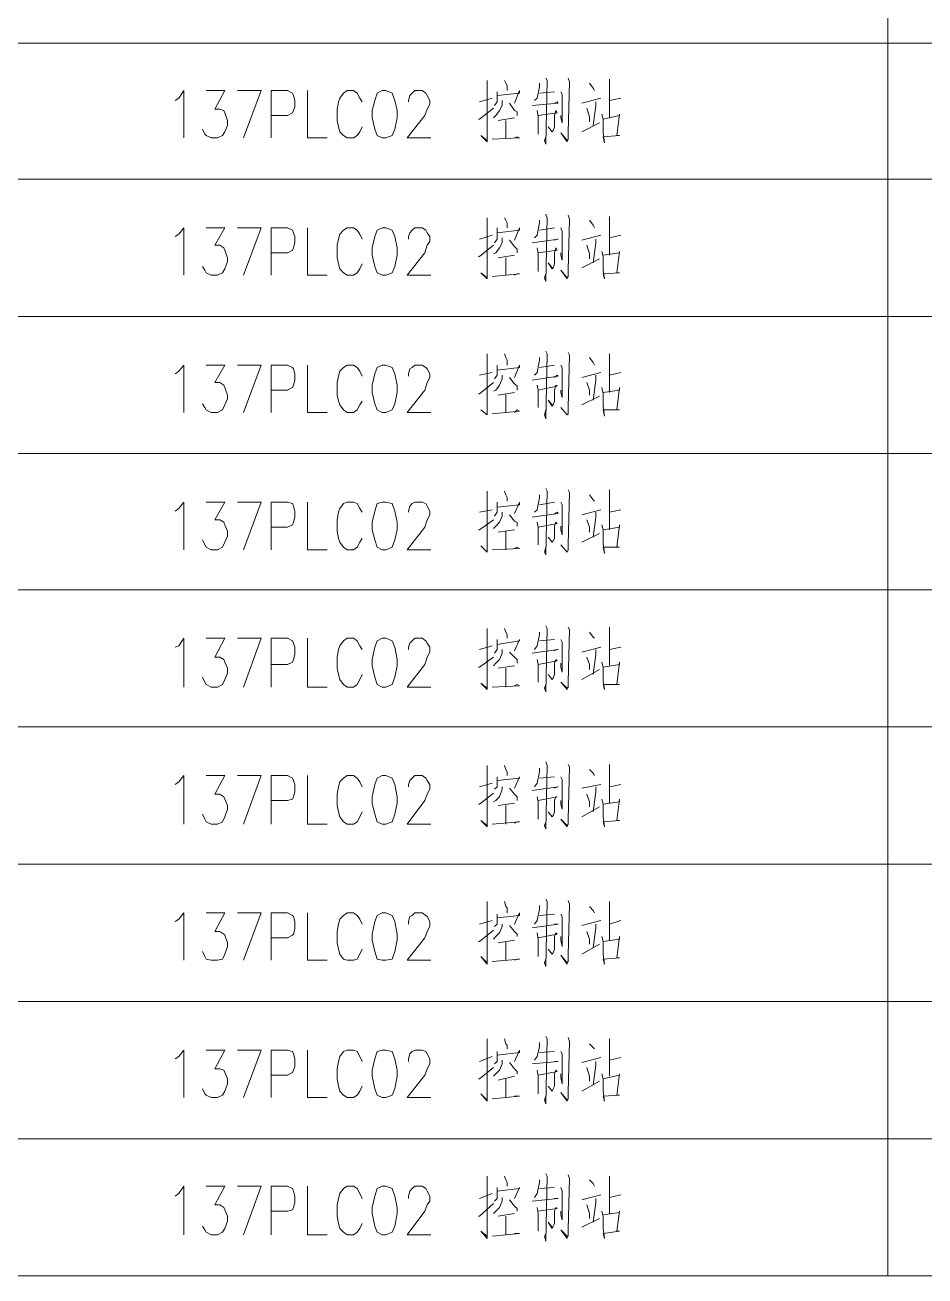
# Model space of a CAD drawing. Header units: millimetres. Extents: x 201 to 11482, y -7821 to 251.
# Drawn here: x 3279.4 to 3325.2, y -5564.6 to -5500.9 of the extents above; entities that cross this region are included whole.
import ezdxf

# ---------------------------------------------------------------- set-up
doc = ezdxf.new("R2010")
doc.units = ezdxf.units.MM

msp = doc.modelspace()

# ---------------------------------------------------------------- linework, layer by layer
at = {"color": 0, "lineweight": 18}
for points in [[(3323.277, -5494.868), (3323.277, -5501.853), (3383.031, -5501.853), (3383.031, -5494.868)], [(3273.43, -5501.853), (3323.277, -5501.853)], [(3273.43, -5501.853), (3273.43, -5508.774), (3323.277, -5508.774)], [(3323.277, -5501.853), (3323.277, -5508.774), (3383.031, -5508.774)], [(3302.894, -5503.758), (3302.894, -5503.885), (3302.894, -5506.679), (3302.894, -5506.806), (3302.894, -5506.869), (3302.576, -5506.552), (3302.894, -5506.806)], [(3303.783, -5503.758), (3303.846, -5503.885), (3303.91, -5504.012), (3303.91, -5504.139), (3303.91, -5504.266)], [(3305.561, -5503.885), (3305.561, -5504.075), (3305.434, -5504.647), (3305.307, -5504.774)], [(3305.878, -5503.631), (3305.942, -5503.758), (3305.878, -5506.996), (3305.815, -5506.806), (3305.878, -5506.615)], [(3307.021, -5503.631), (3307.085, -5503.821), (3307.021, -5506.425), (3307.021, -5506.615), (3307.021, -5506.742), (3306.958, -5506.806), (3306.958, -5506.869), (3306.64, -5506.425), (3306.958, -5506.806)], [(3308.101, -5503.885), (3308.291, -5504.139), (3308.355, -5504.266)], [(3309.117, -5503.694), (3309.117, -5503.885), (3309.117, -5505.663)], [(3287.019, -5504.774), (3287.209, -5504.647), (3287.463, -5504.266), (3287.463, -5506.679)], [(3288.606, -5504.266), (3289.559, -5504.266), (3289.051, -5505.218), (3289.305, -5505.218), (3289.495, -5505.282), (3289.559, -5505.409), (3289.686, -5505.79), (3289.686, -5506.044), (3289.559, -5506.361), (3289.432, -5506.552), (3289.178, -5506.679), (3288.86, -5506.679), (3288.606, -5506.552), (3288.543, -5506.488), (3288.416, -5506.234)], [(3290.194, -5504.266), (3291.4, -5504.266), (3290.511, -5506.679)], [(3291.908, -5506.679), (3291.908, -5504.266), (3292.734, -5504.266), (3292.988, -5504.393), (3293.051, -5504.52), (3293.115, -5504.774), (3293.115, -5505.091), (3293.051, -5505.282), (3292.988, -5505.409), (3292.734, -5505.536), (3291.908, -5505.536)], [(3293.75, -5504.266), (3293.75, -5506.679), (3294.766, -5506.679)], [(3296.544, -5504.837), (3296.417, -5504.647), (3296.29, -5504.393), (3296.099, -5504.266), (3295.782, -5504.266), (3295.591, -5504.393), (3295.401, -5504.647), (3295.337, -5504.837), (3295.274, -5505.218), (3295.274, -5505.79), (3295.337, -5506.107), (3295.401, -5506.361), (3295.591, -5506.552), (3295.782, -5506.679), (3296.099, -5506.679), (3296.29, -5506.552), (3296.417, -5506.361), (3296.544, -5506.107)], [(3297.56, -5504.266), (3297.306, -5504.393), (3297.179, -5504.774), (3297.052, -5505.282), (3297.052, -5505.663), (3297.179, -5506.234), (3297.306, -5506.552), (3297.56, -5506.679), (3297.75, -5506.679), (3298.068, -5506.552), (3298.195, -5506.234), (3298.322, -5505.663), (3298.322, -5505.282), (3298.195, -5504.774), (3298.068, -5504.393), (3297.75, -5504.266), (3297.56, -5504.266)], [(3298.893, -5504.837), (3298.893, -5504.774), (3298.957, -5504.52), (3299.084, -5504.393), (3299.211, -5504.266), (3299.592, -5504.266), (3299.782, -5504.393), (3299.846, -5504.52), (3299.973, -5504.774), (3299.973, -5504.964), (3299.846, -5505.218), (3299.719, -5505.536), (3298.83, -5506.679), (3300.036, -5506.679)], [(3303.402, -5504.329), (3303.402, -5504.52), (3303.402, -5504.647), (3303.402, -5504.837), (3303.275, -5505.028)], [(3303.402, -5504.52), (3304.545, -5504.393), (3304.545, -5504.266), (3304.291, -5504.901)], [(3305.561, -5504.393), (3306.323, -5504.329)], [(3306.64, -5504.329), (3306.704, -5504.456), (3306.704, -5505.917), (3306.64, -5505.663), (3306.64, -5505.536)], [(3302.449, -5505.726), (3302.513, -5505.726), (3303.211, -5505.155)], [(3302.513, -5504.837), (3303.148, -5504.647)], [(3303.656, -5504.774), (3303.656, -5505.028), (3303.529, -5505.282), (3303.338, -5505.536), (3303.211, -5505.663)], [(3304.037, -5504.901), (3304.037, -5504.901), (3304.291, -5505.282), (3304.418, -5505.345), (3304.418, -5505.536)], [(3305.18, -5505.028), (3306.513, -5504.901), (3306.45, -5504.837), (3306.323, -5504.901)], [(3307.72, -5504.901), (3308.672, -5504.647)], [(3307.974, -5505.155), (3308.101, -5505.599), (3308.101, -5505.853)], [(3308.418, -5504.837), (3308.418, -5505.028), (3308.291, -5506.044)], [(3309.117, -5504.774), (3309.688, -5504.647)], [(3303.465, -5505.79), (3304.291, -5505.663)], [(3303.846, -5505.79), (3303.846, -5506.679)], [(3305.434, -5505.282), (3305.497, -5505.599), (3305.497, -5505.663), (3305.497, -5506.488), (3305.497, -5506.298), (3305.497, -5506.171)], [(3305.497, -5505.536), (3306.45, -5505.409), (3306.386, -5505.282), (3306.323, -5505.536), (3306.323, -5505.917), (3306.323, -5506.107), (3306.259, -5506.298), (3306.196, -5506.361), (3306.005, -5506.107), (3306.196, -5506.361)], [(3308.736, -5505.472), (3308.799, -5505.726), (3308.799, -5506.425), (3308.863, -5506.933), (3308.799, -5506.615), (3309.625, -5506.552), (3309.498, -5506.552), (3309.625, -5505.472), (3309.625, -5505.536), (3308.799, -5505.726)], [(3307.72, -5506.361), (3308.609, -5505.917)], [(3303.148, -5506.742), (3304.545, -5506.679), (3304.418, -5506.615), (3304.291, -5506.679)], [(3273.43, -5508.774), (3273.43, -5515.759), (3323.277, -5515.759)], [(3323.277, -5508.774), (3323.277, -5515.759), (3383.031, -5515.759)], [(3302.894, -5510.743), (3302.894, -5510.87), (3302.894, -5513.664), (3302.894, -5513.791), (3302.894, -5513.854), (3302.576, -5513.537), (3302.894, -5513.791)], [(3303.783, -5510.743), (3303.846, -5510.87), (3303.91, -5510.997), (3303.91, -5511.124), (3303.91, -5511.251)], [(3305.561, -5510.87), (3305.561, -5510.997), (3305.434, -5511.632), (3305.307, -5511.759)], [(3305.878, -5510.552), (3305.942, -5510.743), (3305.878, -5513.981), (3305.815, -5513.791), (3305.878, -5513.6)], [(3307.021, -5510.616), (3307.085, -5510.806), (3307.021, -5513.41), (3307.021, -5513.6), (3307.021, -5513.727), (3306.958, -5513.791), (3306.958, -5513.854), (3306.64, -5513.41), (3306.958, -5513.791)], [(3308.101, -5510.87), (3308.291, -5511.124), (3308.355, -5511.251)], [(3309.117, -5510.679), (3309.117, -5510.806), (3309.117, -5512.648)], [(3287.019, -5511.695), (3287.209, -5511.568), (3287.463, -5511.251), (3287.463, -5513.664)], [(3288.606, -5511.251), (3289.559, -5511.251), (3289.051, -5512.14), (3289.305, -5512.14), (3289.495, -5512.267), (3289.559, -5512.394), (3289.686, -5512.775), (3289.686, -5512.965), (3289.559, -5513.346), (3289.432, -5513.537), (3289.178, -5513.664), (3288.86, -5513.664), (3288.606, -5513.537), (3288.543, -5513.41), (3288.416, -5513.219)], [(3290.194, -5511.251), (3291.4, -5511.251), (3290.511, -5513.664)], [(3291.908, -5513.664), (3291.908, -5511.251), (3292.734, -5511.251), (3292.988, -5511.378), (3293.051, -5511.505), (3293.115, -5511.695), (3293.115, -5512.013), (3293.051, -5512.267), (3292.988, -5512.394), (3292.734, -5512.521), (3291.908, -5512.521)], [(3293.75, -5511.251), (3293.75, -5513.664), (3294.766, -5513.664)], [(3296.544, -5511.822), (3296.417, -5511.568), (3296.29, -5511.378), (3296.099, -5511.251), (3295.782, -5511.251), (3295.591, -5511.378), (3295.401, -5511.568), (3295.337, -5511.822), (3295.274, -5512.14), (3295.274, -5512.775), (3295.337, -5513.092), (3295.401, -5513.346), (3295.591, -5513.537), (3295.782, -5513.664), (3296.099, -5513.664), (3296.29, -5513.537), (3296.417, -5513.346), (3296.544, -5513.092)], [(3297.56, -5511.251), (3297.306, -5511.378), (3297.179, -5511.695), (3297.052, -5512.267), (3297.052, -5512.648), (3297.179, -5513.219), (3297.306, -5513.537), (3297.56, -5513.664), (3297.75, -5513.664), (3298.068, -5513.537), (3298.195, -5513.219), (3298.322, -5512.648), (3298.322, -5512.267), (3298.195, -5511.695), (3298.068, -5511.378), (3297.75, -5511.251), (3297.56, -5511.251)], [(3298.893, -5511.822), (3298.893, -5511.695), (3298.957, -5511.505), (3299.084, -5511.378), (3299.211, -5511.251), (3299.592, -5511.251), (3299.782, -5511.378), (3299.846, -5511.505), (3299.973, -5511.695), (3299.973, -5511.949), (3299.846, -5512.14), (3299.719, -5512.521), (3298.83, -5513.664), (3300.036, -5513.664)], [(3303.402, -5511.251), (3303.402, -5511.505), (3303.402, -5511.632), (3303.402, -5511.822), (3303.275, -5512.013)], [(3303.402, -5511.505), (3304.545, -5511.378), (3304.545, -5511.251), (3304.291, -5511.886)], [(3305.561, -5511.378), (3306.323, -5511.251)], [(3306.64, -5511.251), (3306.704, -5511.441), (3306.704, -5512.902), (3306.64, -5512.648), (3306.64, -5512.521)], [(3302.449, -5512.711), (3302.513, -5512.711), (3303.211, -5512.14)], [(3302.513, -5511.822), (3303.148, -5511.632)], [(3303.656, -5511.759), (3303.656, -5512.013), (3303.529, -5512.267), (3303.338, -5512.521), (3303.211, -5512.584)], [(3304.037, -5511.886), (3304.037, -5511.886), (3304.291, -5512.203), (3304.418, -5512.33), (3304.418, -5512.521)], [(3305.18, -5512.013), (3306.513, -5511.822), (3306.45, -5511.822), (3306.323, -5511.886)], [(3307.72, -5511.886), (3308.672, -5511.632)], [(3307.974, -5512.14), (3308.101, -5512.584), (3308.101, -5512.838)], [(3308.418, -5511.822), (3308.418, -5512.013), (3308.291, -5513.029)], [(3309.117, -5511.759), (3309.688, -5511.632)], [(3303.465, -5512.775), (3304.291, -5512.648)], [(3303.846, -5512.775), (3303.846, -5513.664)], [(3305.434, -5512.267), (3305.497, -5512.584), (3305.497, -5512.648), (3305.497, -5513.473), (3305.497, -5513.283), (3305.497, -5513.156)], [(3305.497, -5512.521), (3306.45, -5512.394), (3306.386, -5512.267), (3306.323, -5512.521), (3306.323, -5512.838), (3306.323, -5513.092), (3306.259, -5513.283), (3306.196, -5513.346), (3306.005, -5513.029), (3306.196, -5513.283)], [(3307.72, -5513.283), (3308.609, -5512.838)], [(3308.736, -5512.457), (3308.799, -5512.711), (3308.799, -5513.41), (3308.863, -5513.854), (3308.799, -5513.6), (3309.625, -5513.537), (3309.498, -5513.537), (3309.625, -5512.457), (3309.625, -5512.521), (3308.799, -5512.648)], [(3303.148, -5513.727), (3304.545, -5513.6), (3304.418, -5513.6), (3304.291, -5513.664)], [(3273.43, -5515.759), (3273.43, -5522.744), (3323.277, -5522.744)], [(3323.277, -5515.759), (3323.277, -5522.744), (3383.031, -5522.744)], [(3302.894, -5517.664), (3302.894, -5517.855), (3302.894, -5520.649), (3302.894, -5520.776), (3302.576, -5520.522), (3302.894, -5520.776)], [(3303.783, -5517.664), (3303.846, -5517.855), (3303.91, -5517.982), (3303.91, -5518.045), (3303.91, -5518.236)], [(3305.561, -5517.855), (3305.561, -5517.982), (3305.434, -5518.617), (3305.307, -5518.744)], [(3305.878, -5517.537), (3305.942, -5517.664), (3305.878, -5520.966), (3305.815, -5520.776), (3305.878, -5520.522)], [(3307.021, -5517.601), (3307.085, -5517.728), (3307.021, -5520.395), (3307.021, -5520.522), (3307.021, -5520.712), (3306.958, -5520.776), (3306.958, -5520.776), (3306.64, -5520.395), (3306.958, -5520.776)], [(3308.101, -5517.855), (3308.291, -5518.109), (3308.355, -5518.236)], [(3309.117, -5517.664), (3309.117, -5517.791), (3309.117, -5519.633)], [(3287.019, -5518.68), (3287.209, -5518.553), (3287.463, -5518.236), (3287.463, -5520.649)], [(3288.606, -5518.236), (3289.559, -5518.236), (3289.051, -5519.125), (3289.305, -5519.125), (3289.495, -5519.252), (3289.559, -5519.379), (3289.686, -5519.76), (3289.686, -5519.95), (3289.559, -5520.268), (3289.432, -5520.522), (3289.178, -5520.649), (3288.86, -5520.649), (3288.606, -5520.522), (3288.543, -5520.395), (3288.416, -5520.204)], [(3290.194, -5518.236), (3291.4, -5518.236), (3290.511, -5520.649)], [(3291.908, -5520.649), (3291.908, -5518.236), (3292.734, -5518.236), (3292.988, -5518.363), (3293.051, -5518.426), (3293.115, -5518.68), (3293.115, -5518.998), (3293.051, -5519.252), (3292.988, -5519.379), (3292.734, -5519.506), (3291.908, -5519.506)], [(3293.75, -5518.236), (3293.75, -5520.649), (3294.766, -5520.649)], [(3296.544, -5518.807), (3296.417, -5518.553), (3296.29, -5518.363), (3296.099, -5518.236), (3295.782, -5518.236), (3295.591, -5518.363), (3295.401, -5518.553), (3295.337, -5518.807), (3295.274, -5519.125), (3295.274, -5519.76), (3295.337, -5520.077), (3295.401, -5520.268), (3295.591, -5520.522), (3295.782, -5520.649), (3296.099, -5520.649), (3296.29, -5520.522), (3296.417, -5520.268), (3296.544, -5520.077)], [(3297.56, -5518.236), (3297.306, -5518.363), (3297.179, -5518.68), (3297.052, -5519.252), (3297.052, -5519.633), (3297.179, -5520.204), (3297.306, -5520.522), (3297.56, -5520.649), (3297.75, -5520.649), (3298.068, -5520.522), (3298.195, -5520.204), (3298.322, -5519.633), (3298.322, -5519.252), (3298.195, -5518.68), (3298.068, -5518.363), (3297.75, -5518.236), (3297.56, -5518.236)], [(3298.893, -5518.807), (3298.893, -5518.68), (3298.957, -5518.426), (3299.084, -5518.363), (3299.211, -5518.236), (3299.592, -5518.236), (3299.782, -5518.363), (3299.846, -5518.426), (3299.973, -5518.68), (3299.973, -5518.871), (3299.846, -5519.125), (3299.719, -5519.506), (3298.83, -5520.649), (3300.036, -5520.649)], [(3303.402, -5518.236), (3303.402, -5518.49), (3303.402, -5518.617), (3303.402, -5518.744), (3303.275, -5518.934)], [(3303.402, -5518.49), (3304.545, -5518.363), (3304.545, -5518.236), (3304.291, -5518.871)], [(3305.561, -5518.363), (3306.323, -5518.236)], [(3306.64, -5518.236), (3306.704, -5518.363), (3306.704, -5519.887), (3306.64, -5519.633), (3306.64, -5519.506)], [(3302.449, -5519.696), (3302.513, -5519.696), (3303.211, -5519.125)], [(3302.513, -5518.744), (3303.148, -5518.617)], [(3303.656, -5518.744), (3303.656, -5518.934), (3303.529, -5519.252), (3303.338, -5519.506), (3303.211, -5519.569)], [(3304.037, -5518.871), (3304.037, -5518.871), (3304.291, -5519.188), (3304.418, -5519.315), (3304.418, -5519.506)], [(3305.18, -5518.998), (3306.513, -5518.807), (3306.45, -5518.744), (3306.323, -5518.871)], [(3307.72, -5518.871), (3308.672, -5518.617)], [(3307.974, -5519.125), (3308.101, -5519.506), (3308.101, -5519.76)], [(3308.418, -5518.744), (3308.418, -5518.998), (3308.291, -5520.014)], [(3309.117, -5518.744), (3309.688, -5518.617)], [(3303.465, -5519.76), (3304.291, -5519.633)], [(3303.846, -5519.696), (3303.846, -5520.649)], [(3305.434, -5519.252), (3305.497, -5519.506), (3305.497, -5519.633), (3305.497, -5520.395), (3305.497, -5520.268), (3305.497, -5520.141)], [(3305.497, -5519.506), (3306.45, -5519.315), (3306.386, -5519.252), (3306.323, -5519.506), (3306.323, -5519.823), (3306.323, -5520.077), (3306.259, -5520.268), (3306.196, -5520.331), (3306.005, -5520.014), (3306.196, -5520.268)], [(3307.72, -5520.268), (3308.609, -5519.823)], [(3308.736, -5519.379), (3308.799, -5519.696), (3308.799, -5520.331), (3308.863, -5520.839), (3308.799, -5520.522), (3309.625, -5520.522), (3309.498, -5520.522), (3309.625, -5519.379), (3309.625, -5519.506), (3308.799, -5519.633)], [(3303.148, -5520.712), (3304.545, -5520.585), (3304.418, -5520.522), (3304.291, -5520.649)], [(3273.43, -5522.744), (3273.43, -5529.666), (3323.277, -5529.666)], [(3323.277, -5522.744), (3323.277, -5529.666), (3383.031, -5529.666)], [(3302.894, -5524.649), (3302.894, -5524.776), (3302.894, -5527.634), (3302.894, -5527.761), (3302.894, -5527.761), (3302.576, -5527.443), (3302.894, -5527.761)], [(3303.783, -5524.649), (3303.846, -5524.84), (3303.91, -5524.967), (3303.91, -5525.03), (3303.91, -5525.157)], [(3305.561, -5524.84), (3305.561, -5524.967), (3305.434, -5525.602), (3305.307, -5525.729)], [(3305.878, -5524.522), (3305.942, -5524.649), (3305.878, -5527.888), (3305.815, -5527.761), (3305.878, -5527.507)], [(3307.021, -5524.586), (3307.085, -5524.713), (3307.021, -5527.38), (3307.021, -5527.507), (3307.021, -5527.634), (3306.958, -5527.761), (3306.958, -5527.761), (3306.64, -5527.38), (3306.958, -5527.761)], [(3308.101, -5524.84), (3308.291, -5525.094), (3308.355, -5525.157)], [(3309.117, -5524.586), (3309.117, -5524.776), (3309.117, -5526.618)], [(3287.019, -5525.665), (3287.209, -5525.538), (3287.463, -5525.221), (3287.463, -5527.634)], [(3288.606, -5525.221), (3289.559, -5525.221), (3289.051, -5526.11), (3289.305, -5526.11), (3289.495, -5526.237), (3289.559, -5526.364), (3289.686, -5526.681), (3289.686, -5526.935), (3289.559, -5527.253), (3289.432, -5527.507), (3289.178, -5527.634), (3288.86, -5527.634), (3288.606, -5527.507), (3288.543, -5527.38), (3288.416, -5527.126)], [(3290.194, -5525.221), (3291.4, -5525.221), (3290.511, -5527.634)], [(3291.908, -5527.634), (3291.908, -5525.221), (3292.734, -5525.221), (3292.988, -5525.284), (3293.051, -5525.411), (3293.115, -5525.665), (3293.115, -5525.983), (3293.051, -5526.237), (3292.988, -5526.364), (3292.734, -5526.491), (3291.908, -5526.491)], [(3293.75, -5525.221), (3293.75, -5527.634), (3294.766, -5527.634)], [(3296.544, -5525.729), (3296.417, -5525.538), (3296.29, -5525.284), (3296.099, -5525.221), (3295.782, -5525.221), (3295.591, -5525.284), (3295.401, -5525.538), (3295.337, -5525.729), (3295.274, -5526.11), (3295.274, -5526.681), (3295.337, -5527.062), (3295.401, -5527.253), (3295.591, -5527.507), (3295.782, -5527.634), (3296.099, -5527.634), (3296.29, -5527.507), (3296.417, -5527.253), (3296.544, -5527.062)], [(3297.56, -5525.221), (3297.306, -5525.284), (3297.179, -5525.665), (3297.052, -5526.237), (3297.052, -5526.618), (3297.179, -5527.126), (3297.306, -5527.507), (3297.56, -5527.634), (3297.75, -5527.634), (3298.068, -5527.507), (3298.195, -5527.126), (3298.322, -5526.618), (3298.322, -5526.237), (3298.195, -5525.665), (3298.068, -5525.284), (3297.75, -5525.221), (3297.56, -5525.221)], [(3298.893, -5525.729), (3298.893, -5525.665), (3298.957, -5525.411), (3299.084, -5525.284), (3299.211, -5525.221), (3299.592, -5525.221), (3299.782, -5525.284), (3299.846, -5525.411), (3299.973, -5525.665), (3299.973, -5525.856), (3299.846, -5526.11), (3299.719, -5526.491), (3298.83, -5527.634), (3300.036, -5527.634)], [(3303.402, -5525.221), (3303.402, -5525.475), (3303.402, -5525.602), (3303.402, -5525.729), (3303.275, -5525.919)], [(3303.402, -5525.475), (3304.545, -5525.348), (3304.545, -5525.221), (3304.291, -5525.792)], [(3305.561, -5525.348), (3306.323, -5525.221)], [(3306.64, -5525.221), (3306.704, -5525.348), (3306.704, -5526.872), (3306.64, -5526.618), (3306.64, -5526.427)], [(3302.449, -5526.618), (3302.513, -5526.618), (3303.211, -5526.11)], [(3302.513, -5525.729), (3303.148, -5525.602)], [(3303.656, -5525.729), (3303.656, -5525.919), (3303.529, -5526.237), (3303.338, -5526.427), (3303.211, -5526.554)], [(3304.037, -5525.856), (3304.037, -5525.856), (3304.291, -5526.173), (3304.418, -5526.237), (3304.418, -5526.427)], [(3305.18, -5525.983), (3306.513, -5525.792), (3306.45, -5525.729), (3306.323, -5525.792)], [(3307.72, -5525.856), (3308.672, -5525.602)], [(3307.974, -5526.11), (3308.101, -5526.491), (3308.101, -5526.745)], [(3308.418, -5525.729), (3308.418, -5525.983), (3308.291, -5526.999)], [(3309.117, -5525.729), (3309.688, -5525.602)], [(3303.465, -5526.745), (3304.291, -5526.618)], [(3303.846, -5526.681), (3303.846, -5527.634)], [(3305.434, -5526.237), (3305.497, -5526.491), (3305.497, -5526.618), (3305.497, -5527.38), (3305.497, -5527.253), (3305.497, -5527.126)], [(3305.497, -5526.491), (3306.45, -5526.3), (3306.386, -5526.237), (3306.323, -5526.427), (3306.323, -5526.808), (3306.323, -5527.062), (3306.259, -5527.189), (3306.196, -5527.253), (3306.005, -5526.999), (3306.196, -5527.253)], [(3307.72, -5527.253), (3308.609, -5526.808)], [(3308.736, -5526.364), (3308.799, -5526.618), (3308.799, -5527.316), (3308.863, -5527.824), (3308.799, -5527.507), (3309.625, -5527.507), (3309.498, -5527.507), (3309.625, -5526.364), (3309.625, -5526.491), (3308.799, -5526.618)], [(3303.148, -5527.634), (3304.545, -5527.57), (3304.418, -5527.507), (3304.291, -5527.57)], [(3273.43, -5529.666), (3273.43, -5536.651), (3323.277, -5536.651)], [(3323.277, -5529.666), (3323.277, -5536.651), (3383.031, -5536.651)], [(3302.894, -5531.634), (3302.894, -5531.761), (3302.894, -5534.619), (3302.894, -5534.746), (3302.894, -5534.746), (3302.576, -5534.428), (3302.894, -5534.682)], [(3303.783, -5531.634), (3303.846, -5531.825), (3303.91, -5531.952), (3303.91, -5532.015), (3303.91, -5532.142)], [(3305.561, -5531.825), (3305.561, -5531.952), (3305.434, -5532.523), (3305.307, -5532.714)], [(3305.878, -5531.507), (3305.942, -5531.634), (3305.878, -5534.873), (3305.815, -5534.682), (3305.878, -5534.492)], [(3307.021, -5531.571), (3307.085, -5531.698), (3307.021, -5534.365), (3307.021, -5534.492), (3307.021, -5534.619), (3306.958, -5534.682), (3306.958, -5534.746), (3306.64, -5534.365), (3306.958, -5534.682)], [(3308.101, -5531.825), (3308.291, -5532.079), (3308.355, -5532.142)], [(3309.117, -5531.571), (3309.117, -5531.698), (3309.117, -5533.539)], [(3287.019, -5532.587), (3287.209, -5532.523), (3287.463, -5532.142), (3287.463, -5534.619)], [(3288.606, -5532.142), (3289.559, -5532.142), (3289.051, -5533.095), (3289.305, -5533.095), (3289.495, -5533.222), (3289.559, -5533.349), (3289.686, -5533.666), (3289.686, -5533.92), (3289.559, -5534.238), (3289.432, -5534.492), (3289.178, -5534.619), (3288.86, -5534.619), (3288.606, -5534.492), (3288.543, -5534.365), (3288.416, -5534.111)], [(3290.194, -5532.142), (3291.4, -5532.142), (3290.511, -5534.619)], [(3291.908, -5534.619), (3291.908, -5532.142), (3292.734, -5532.142), (3292.988, -5532.269), (3293.051, -5532.396), (3293.115, -5532.587), (3293.115, -5532.968), (3293.051, -5533.222), (3292.988, -5533.349), (3292.734, -5533.476), (3291.908, -5533.476)], [(3293.75, -5532.142), (3293.75, -5534.619), (3294.766, -5534.619)], [(3296.544, -5532.714), (3296.417, -5532.523), (3296.29, -5532.269), (3296.099, -5532.142), (3295.782, -5532.142), (3295.591, -5532.269), (3295.401, -5532.523), (3295.337, -5532.714), (3295.274, -5533.095), (3295.274, -5533.666), (3295.337, -5533.984), (3295.401, -5534.238), (3295.591, -5534.492), (3295.782, -5534.619), (3296.099, -5534.619), (3296.29, -5534.492), (3296.417, -5534.238), (3296.544, -5533.984)], [(3297.56, -5532.142), (3297.306, -5532.269), (3297.179, -5532.587), (3297.052, -5533.222), (3297.052, -5533.539), (3297.179, -5534.111), (3297.306, -5534.492), (3297.56, -5534.619), (3297.75, -5534.619), (3298.068, -5534.492), (3298.195, -5534.111), (3298.322, -5533.539), (3298.322, -5533.222), (3298.195, -5532.587), (3298.068, -5532.269), (3297.75, -5532.142), (3297.56, -5532.142)], [(3298.893, -5532.714), (3298.893, -5532.587), (3298.957, -5532.396), (3299.084, -5532.269), (3299.211, -5532.142), (3299.592, -5532.142), (3299.782, -5532.269), (3299.846, -5532.396), (3299.973, -5532.587), (3299.973, -5532.841), (3299.846, -5533.095), (3299.719, -5533.476), (3298.83, -5534.619), (3300.036, -5534.619)], [(3302.513, -5532.714), (3303.148, -5532.523)], [(3303.402, -5532.206), (3303.402, -5532.46), (3303.402, -5532.587), (3303.402, -5532.714), (3303.275, -5532.904)], [(3303.402, -5532.46), (3304.545, -5532.269), (3304.545, -5532.206), (3304.291, -5532.777)], [(3305.561, -5532.269), (3306.323, -5532.206)], [(3306.64, -5532.206), (3306.704, -5532.333), (3306.704, -5533.857), (3306.64, -5533.603), (3306.64, -5533.412)], [(3302.449, -5533.603), (3302.513, -5533.603), (3303.211, -5533.095)], [(3303.656, -5532.714), (3303.656, -5532.904), (3303.529, -5533.222), (3303.338, -5533.412), (3303.211, -5533.539)], [(3304.037, -5532.841), (3304.037, -5532.841), (3304.291, -5533.095), (3304.418, -5533.222), (3304.418, -5533.412)], [(3305.18, -5532.904), (3306.513, -5532.714), (3306.45, -5532.714), (3306.323, -5532.777)], [(3307.72, -5532.841), (3308.672, -5532.587)], [(3307.974, -5533.095), (3308.101, -5533.476), (3308.101, -5533.73)], [(3308.418, -5532.714), (3308.418, -5532.968), (3308.291, -5533.984)], [(3309.117, -5532.714), (3309.688, -5532.587)], [(3303.465, -5533.666), (3304.291, -5533.539)], [(3303.846, -5533.666), (3303.846, -5534.619)], [(3305.434, -5533.222), (3305.497, -5533.476), (3305.497, -5533.539), (3305.497, -5534.365), (3305.497, -5534.238), (3305.497, -5534.111)], [(3305.497, -5533.476), (3306.45, -5533.285), (3306.386, -5533.222), (3306.323, -5533.412), (3306.323, -5533.73), (3306.323, -5533.984), (3306.259, -5534.174), (3306.196, -5534.238), (3306.005, -5533.984), (3306.196, -5534.238)], [(3307.72, -5534.238), (3308.609, -5533.73)], [(3308.736, -5533.349), (3308.799, -5533.603), (3308.799, -5534.301), (3308.863, -5534.746), (3308.799, -5534.492), (3309.625, -5534.492), (3309.498, -5534.492), (3309.625, -5533.349), (3309.625, -5533.476), (3308.799, -5533.603)], [(3303.148, -5534.619), (3304.545, -5534.555), (3304.418, -5534.492), (3304.291, -5534.555)], [(3273.43, -5536.651), (3273.43, -5543.636), (3323.277, -5543.636)], [(3323.277, -5536.651), (3323.277, -5543.636), (3383.031, -5543.636)], [(3302.894, -5538.619), (3302.894, -5538.746), (3302.894, -5541.604), (3302.894, -5541.731), (3302.576, -5541.413), (3302.894, -5541.667)], [(3303.783, -5538.619), (3303.846, -5538.81), (3303.91, -5538.937), (3303.91, -5539), (3303.91, -5539.127)], [(3305.561, -5538.746), (3305.561, -5538.937), (3305.434, -5539.508), (3305.307, -5539.699)], [(3305.878, -5538.429), (3305.942, -5538.619), (3305.878, -5541.858), (3305.815, -5541.667), (3305.878, -5541.477)], [(3307.021, -5538.556), (3307.085, -5538.683), (3307.021, -5541.35), (3307.021, -5541.477), (3307.021, -5541.604), (3306.958, -5541.667), (3306.958, -5541.731), (3306.64, -5541.35), (3306.958, -5541.667)], [(3308.101, -5538.81), (3308.291, -5539), (3308.355, -5539.127)], [(3309.117, -5538.556), (3309.117, -5538.683), (3309.117, -5540.524)], [(3287.019, -5539.572), (3287.209, -5539.445), (3287.463, -5539.127), (3287.463, -5541.604)], [(3288.606, -5539.127), (3289.559, -5539.127), (3289.051, -5540.08), (3289.305, -5540.08), (3289.495, -5540.207), (3289.559, -5540.334), (3289.686, -5540.651), (3289.686, -5540.842), (3289.559, -5541.223), (3289.432, -5541.477), (3289.178, -5541.604), (3288.86, -5541.604), (3288.606, -5541.477), (3288.543, -5541.35), (3288.416, -5541.096)], [(3290.194, -5539.127), (3291.4, -5539.127), (3290.511, -5541.604)], [(3291.908, -5541.604), (3291.908, -5539.127), (3292.734, -5539.127), (3292.988, -5539.254), (3293.051, -5539.381), (3293.115, -5539.572), (3293.115, -5539.953), (3293.051, -5540.207), (3292.988, -5540.334), (3292.734, -5540.397), (3291.908, -5540.397)], [(3293.75, -5539.127), (3293.75, -5541.604), (3294.766, -5541.604)], [(3296.544, -5539.699), (3296.417, -5539.445), (3296.29, -5539.254), (3296.099, -5539.127), (3295.782, -5539.127), (3295.591, -5539.254), (3295.401, -5539.445), (3295.337, -5539.699), (3295.274, -5540.08), (3295.274, -5540.651), (3295.337, -5540.969), (3295.401, -5541.223), (3295.591, -5541.477), (3295.782, -5541.604), (3296.099, -5541.604), (3296.29, -5541.477), (3296.417, -5541.223), (3296.544, -5540.969)], [(3297.56, -5539.127), (3297.306, -5539.254), (3297.179, -5539.572), (3297.052, -5540.207), (3297.052, -5540.524), (3297.179, -5541.096), (3297.306, -5541.477), (3297.56, -5541.604), (3297.75, -5541.604), (3298.068, -5541.477), (3298.195, -5541.096), (3298.322, -5540.524), (3298.322, -5540.207), (3298.195, -5539.572), (3298.068, -5539.254), (3297.75, -5539.127), (3297.56, -5539.127)], [(3298.893, -5539.699), (3298.893, -5539.572), (3298.957, -5539.381), (3299.084, -5539.254), (3299.211, -5539.127), (3299.592, -5539.127), (3299.782, -5539.254), (3299.846, -5539.381), (3299.973, -5539.572), (3299.973, -5539.826), (3299.846, -5540.08), (3299.719, -5540.397), (3298.83, -5541.604), (3300.036, -5541.604)], [(3302.513, -5539.699), (3303.148, -5539.508)], [(3303.402, -5539.191), (3303.402, -5539.381), (3303.402, -5539.572), (3303.402, -5539.699), (3303.275, -5539.826)], [(3303.402, -5539.381), (3304.545, -5539.254), (3304.545, -5539.191), (3304.291, -5539.762)], [(3305.561, -5539.254), (3306.323, -5539.191)], [(3306.64, -5539.191), (3306.704, -5539.318), (3306.704, -5540.842), (3306.64, -5540.588), (3306.64, -5540.397)], [(3307.72, -5539.762), (3308.672, -5539.572)], [(3309.117, -5539.699), (3309.688, -5539.572)], [(3302.449, -5540.588), (3302.513, -5540.588), (3303.211, -5540.016)], [(3303.656, -5539.699), (3303.656, -5539.826), (3303.529, -5540.207), (3303.338, -5540.397), (3303.211, -5540.461)], [(3304.037, -5539.762), (3304.037, -5539.762), (3304.291, -5540.08), (3304.418, -5540.207), (3304.418, -5540.397)], [(3305.18, -5539.889), (3306.513, -5539.699), (3306.45, -5539.699), (3306.323, -5539.762)], [(3305.434, -5540.207), (3305.497, -5540.461), (3305.497, -5540.524), (3305.497, -5541.35), (3305.497, -5541.159), (3305.497, -5541.032)], [(3305.497, -5540.397), (3306.45, -5540.207), (3306.386, -5540.207), (3306.323, -5540.397), (3306.323, -5540.715), (3306.323, -5540.969), (3306.259, -5541.159), (3306.196, -5541.223), (3306.005, -5540.969), (3306.196, -5541.223)], [(3307.974, -5540.08), (3308.101, -5540.461), (3308.101, -5540.715)], [(3308.418, -5539.699), (3308.418, -5539.953), (3308.291, -5540.969)], [(3303.465, -5540.651), (3304.291, -5540.524)], [(3303.846, -5540.651), (3303.846, -5541.604)], [(3307.72, -5541.223), (3308.609, -5540.715)], [(3308.736, -5540.334), (3308.799, -5540.588), (3308.799, -5541.223), (3308.863, -5541.731), (3308.799, -5541.477), (3309.625, -5541.413), (3309.498, -5541.413), (3309.625, -5540.334), (3309.625, -5540.461), (3308.799, -5540.588)], [(3303.148, -5541.604), (3304.545, -5541.477), (3304.418, -5541.477), (3304.291, -5541.54)], [(3273.43, -5550.621), (3323.277, -5550.621), (3323.277, -5543.636)], [(3323.277, -5550.621), (3383.031, -5550.621), (3383.031, -5543.636)], [(3302.894, -5545.541), (3302.894, -5545.668), (3302.894, -5548.525), (3302.894, -5548.716), (3302.576, -5548.335), (3302.894, -5548.652)], [(3303.783, -5545.541), (3303.846, -5545.795), (3303.91, -5545.858), (3303.91, -5545.922), (3303.91, -5546.112)], [(3305.561, -5545.731), (3305.561, -5545.922), (3305.434, -5546.493), (3305.307, -5546.684)], [(3305.878, -5545.414), (3305.942, -5545.541), (3305.878, -5548.843), (3305.815, -5548.652), (3305.878, -5548.462)], [(3307.021, -5545.477), (3307.085, -5545.668), (3307.021, -5548.271), (3307.021, -5548.462), (3307.021, -5548.589), (3306.958, -5548.652), (3306.958, -5548.716), (3306.64, -5548.271), (3306.958, -5548.652)], [(3308.101, -5545.795), (3308.291, -5545.985), (3308.355, -5546.112)], [(3309.117, -5545.541), (3309.117, -5545.668), (3309.117, -5547.509)], [(3287.019, -5546.557), (3287.209, -5546.43), (3287.463, -5546.112), (3287.463, -5548.525)], [(3288.606, -5546.112), (3289.559, -5546.112), (3289.051, -5547.065), (3289.305, -5547.065), (3289.495, -5547.192), (3289.559, -5547.255), (3289.686, -5547.636), (3289.686, -5547.827), (3289.559, -5548.208), (3289.432, -5548.462), (3289.178, -5548.525), (3288.86, -5548.525), (3288.606, -5548.462), (3288.543, -5548.335), (3288.416, -5548.081)], [(3290.194, -5546.112), (3291.4, -5546.112), (3290.511, -5548.525)], [(3291.908, -5548.525), (3291.908, -5546.112), (3292.734, -5546.112), (3292.988, -5546.239), (3293.051, -5546.303), (3293.115, -5546.557), (3293.115, -5546.938), (3293.051, -5547.192), (3292.988, -5547.255), (3292.734, -5547.382), (3291.908, -5547.382)], [(3293.75, -5546.112), (3293.75, -5548.525), (3294.766, -5548.525)], [(3296.544, -5546.684), (3296.417, -5546.43), (3296.29, -5546.239), (3296.099, -5546.112), (3295.782, -5546.112), (3295.591, -5546.239), (3295.401, -5546.43), (3295.337, -5546.684), (3295.274, -5547.065), (3295.274, -5547.636), (3295.337, -5547.954), (3295.401, -5548.208), (3295.591, -5548.462), (3295.782, -5548.525), (3296.099, -5548.525), (3296.29, -5548.462), (3296.417, -5548.208), (3296.544, -5547.954)], [(3297.56, -5546.112), (3297.306, -5546.239), (3297.179, -5546.557), (3297.052, -5547.192), (3297.052, -5547.509), (3297.179, -5548.081), (3297.306, -5548.462), (3297.56, -5548.525), (3297.75, -5548.525), (3298.068, -5548.462), (3298.195, -5548.081), (3298.322, -5547.509), (3298.322, -5547.192), (3298.195, -5546.557), (3298.068, -5546.239), (3297.75, -5546.112), (3297.56, -5546.112)], [(3298.893, -5546.684), (3298.893, -5546.557), (3298.957, -5546.303), (3299.084, -5546.239), (3299.211, -5546.112), (3299.592, -5546.112), (3299.782, -5546.239), (3299.846, -5546.303), (3299.973, -5546.557), (3299.973, -5546.811), (3299.846, -5547.065), (3299.719, -5547.382), (3298.83, -5548.525), (3300.036, -5548.525)], [(3302.513, -5546.684), (3303.148, -5546.493)], [(3303.402, -5546.176), (3303.402, -5546.366), (3303.402, -5546.493), (3303.402, -5546.684), (3303.275, -5546.811)], [(3303.402, -5546.366), (3304.545, -5546.239), (3304.545, -5546.112), (3304.291, -5546.684)], [(3305.561, -5546.239), (3306.323, -5546.176)], [(3306.64, -5546.176), (3306.704, -5546.303), (3306.704, -5547.827), (3306.64, -5547.509), (3306.64, -5547.319)], [(3307.72, -5546.747), (3308.672, -5546.493)], [(3309.117, -5546.684), (3309.688, -5546.493)], [(3302.449, -5547.573), (3302.513, -5547.573), (3303.211, -5547.001)], [(3303.656, -5546.684), (3303.656, -5546.811), (3303.529, -5547.128), (3303.338, -5547.319), (3303.211, -5547.446)], [(3304.037, -5546.747), (3304.037, -5546.747), (3304.291, -5547.065), (3304.418, -5547.192), (3304.418, -5547.319)], [(3305.18, -5546.874), (3306.513, -5546.684), (3306.45, -5546.684), (3306.323, -5546.684)], [(3305.434, -5547.128), (3305.497, -5547.446), (3305.497, -5547.509), (3305.497, -5548.335), (3305.497, -5548.144), (3305.497, -5548.017)], [(3305.497, -5547.382), (3306.45, -5547.192), (3306.386, -5547.128), (3306.323, -5547.319), (3306.323, -5547.7), (3306.323, -5547.954), (3306.259, -5548.144), (3306.196, -5548.208), (3306.005, -5547.954), (3306.196, -5548.208)], [(3307.974, -5547.065), (3308.101, -5547.446), (3308.101, -5547.7)], [(3308.418, -5546.684), (3308.418, -5546.874), (3308.291, -5547.89)], [(3303.465, -5547.636), (3304.291, -5547.509)], [(3303.846, -5547.573), (3303.846, -5548.525)], [(3307.72, -5548.208), (3308.609, -5547.7)], [(3308.736, -5547.319), (3308.799, -5547.573), (3308.799, -5548.208), (3308.863, -5548.716), (3308.799, -5548.462), (3309.625, -5548.398), (3309.498, -5548.398), (3309.625, -5547.319), (3309.625, -5547.446), (3308.799, -5547.573)], [(3303.148, -5548.589), (3304.545, -5548.462), (3304.418, -5548.462), (3304.291, -5548.525)], [(3273.43, -5557.606), (3323.277, -5557.606), (3323.277, -5550.621)], [(3323.277, -5557.606), (3383.031, -5557.606), (3383.031, -5550.621)], [(3302.894, -5552.526), (3302.894, -5552.653), (3302.894, -5555.51), (3302.894, -5555.637), (3302.894, -5555.701), (3302.576, -5555.32), (3302.894, -5555.637)], [(3303.783, -5552.526), (3303.846, -5552.78), (3303.91, -5552.843), (3303.91, -5552.907), (3303.91, -5553.034)], [(3305.561, -5552.716), (3305.561, -5552.907), (3305.434, -5553.415), (3305.307, -5553.605)], [(3305.878, -5552.399), (3305.942, -5552.526), (3305.878, -5555.828), (3305.815, -5555.637), (3305.878, -5555.447)], [(3307.021, -5552.462), (3307.085, -5552.653), (3307.021, -5555.256), (3307.021, -5555.447), (3307.021, -5555.574), (3306.958, -5555.637), (3306.958, -5555.701), (3306.64, -5555.256), (3306.958, -5555.637)], [(3308.101, -5552.78), (3308.291, -5552.97), (3308.355, -5553.034)], [(3309.117, -5552.526), (3309.117, -5552.653), (3309.117, -5554.431)], [(3287.019, -5553.542), (3287.209, -5553.415), (3287.463, -5553.097), (3287.463, -5555.51)], [(3288.606, -5553.097), (3289.559, -5553.097), (3289.051, -5554.05), (3289.305, -5554.05), (3289.495, -5554.113), (3289.559, -5554.24), (3289.686, -5554.558), (3289.686, -5554.812), (3289.559, -5555.193), (3289.432, -5555.383), (3289.178, -5555.51), (3288.86, -5555.51), (3288.606, -5555.383), (3288.543, -5555.32), (3288.416, -5555.066)], [(3290.194, -5553.097), (3291.4, -5553.097), (3290.511, -5555.51)], [(3291.908, -5555.51), (3291.908, -5553.097), (3292.734, -5553.097), (3292.988, -5553.161), (3293.051, -5553.288), (3293.115, -5553.542), (3293.115, -5553.923), (3293.051, -5554.113), (3292.988, -5554.24), (3292.734, -5554.367), (3291.908, -5554.367)], [(3293.75, -5553.097), (3293.75, -5555.51), (3294.766, -5555.51)], [(3296.544, -5553.669), (3296.417, -5553.415), (3296.29, -5553.161), (3296.099, -5553.097), (3295.782, -5553.097), (3295.591, -5553.161), (3295.401, -5553.415), (3295.337, -5553.669), (3295.274, -5554.05), (3295.274, -5554.558), (3295.337, -5554.939), (3295.401, -5555.193), (3295.591, -5555.383), (3295.782, -5555.51), (3296.099, -5555.51), (3296.29, -5555.383), (3296.417, -5555.193), (3296.544, -5554.939)], [(3297.56, -5553.097), (3297.306, -5553.161), (3297.179, -5553.542), (3297.052, -5554.113), (3297.052, -5554.431), (3297.179, -5555.066), (3297.306, -5555.383), (3297.56, -5555.51), (3297.75, -5555.51), (3298.068, -5555.383), (3298.195, -5555.066), (3298.322, -5554.431), (3298.322, -5554.113), (3298.195, -5553.542), (3298.068, -5553.161), (3297.75, -5553.097), (3297.56, -5553.097)], [(3298.893, -5553.669), (3298.893, -5553.542), (3298.957, -5553.288), (3299.084, -5553.161), (3299.211, -5553.097), (3299.592, -5553.097), (3299.782, -5553.161), (3299.846, -5553.288), (3299.973, -5553.542), (3299.973, -5553.796), (3299.846, -5554.05), (3299.719, -5554.367), (3298.83, -5555.51), (3300.036, -5555.51)], [(3302.513, -5553.669), (3303.148, -5553.415)], [(3303.402, -5553.161), (3303.402, -5553.351), (3303.402, -5553.478), (3303.402, -5553.669), (3303.275, -5553.796)], [(3303.402, -5553.351), (3304.545, -5553.224), (3304.545, -5553.097), (3304.291, -5553.669)], [(3305.561, -5553.224), (3306.323, -5553.161)], [(3306.64, -5553.161), (3306.704, -5553.288), (3306.704, -5554.812), (3306.64, -5554.494), (3306.64, -5554.304)], [(3307.72, -5553.732), (3308.672, -5553.478)], [(3309.117, -5553.605), (3309.688, -5553.478)], [(3302.449, -5554.558), (3302.513, -5554.558), (3303.211, -5553.986)], [(3303.656, -5553.605), (3303.656, -5553.796), (3303.529, -5554.113), (3303.338, -5554.304), (3303.211, -5554.431)], [(3304.037, -5553.732), (3304.037, -5553.732), (3304.291, -5554.05), (3304.418, -5554.177), (3304.418, -5554.304)], [(3305.18, -5553.796), (3306.513, -5553.669), (3306.45, -5553.669), (3306.323, -5553.669)], [(3305.434, -5554.113), (3305.497, -5554.431), (3305.497, -5554.431), (3305.497, -5555.32), (3305.497, -5555.129), (3305.497, -5555.002)], [(3305.497, -5554.367), (3306.45, -5554.177), (3306.386, -5554.113), (3306.323, -5554.304), (3306.323, -5554.685), (3306.323, -5554.939), (3306.259, -5555.066), (3306.196, -5555.193), (3306.005, -5554.939), (3306.196, -5555.193)], [(3307.974, -5553.986), (3308.101, -5554.431), (3308.101, -5554.685)], [(3308.418, -5553.669), (3308.418, -5553.859), (3308.291, -5554.875)], [(3303.465, -5554.621), (3304.291, -5554.431)], [(3303.846, -5554.558), (3303.846, -5555.51)], [(3307.72, -5555.193), (3308.609, -5554.685)], [(3308.736, -5554.304), (3308.799, -5554.558), (3308.799, -5555.193), (3308.863, -5555.701), (3308.799, -5555.447), (3309.625, -5555.383), (3309.498, -5555.383), (3309.625, -5554.304), (3309.625, -5554.367), (3308.799, -5554.558)], [(3303.148, -5555.574), (3304.545, -5555.447), (3304.418, -5555.447), (3304.291, -5555.447)], [(3273.43, -5564.591), (3323.277, -5564.591), (3323.277, -5557.606)], [(3323.277, -5564.591), (3383.031, -5564.591), (3383.031, -5557.606)], [(3302.894, -5559.511), (3302.894, -5559.638), (3302.894, -5562.495), (3302.894, -5562.622), (3302.894, -5562.686), (3302.576, -5562.305), (3302.894, -5562.559)], [(3303.783, -5559.511), (3303.846, -5559.701), (3303.91, -5559.828), (3303.91, -5559.892), (3303.91, -5560.019)], [(3305.561, -5559.701), (3305.561, -5559.828), (3305.434, -5560.4), (3305.307, -5560.59)], [(3305.878, -5559.384), (3305.942, -5559.511), (3305.878, -5562.813), (3305.815, -5562.559), (3305.878, -5562.432)], [(3307.021, -5559.447), (3307.085, -5559.638), (3307.021, -5562.241), (3307.021, -5562.432), (3307.021, -5562.559), (3306.958, -5562.559), (3306.958, -5562.686), (3306.64, -5562.241), (3306.958, -5562.559)], [(3308.101, -5559.701), (3308.291, -5559.892), (3308.355, -5560.019)], [(3309.117, -5559.511), (3309.117, -5559.638), (3309.117, -5561.416)], [(3287.019, -5560.527), (3287.209, -5560.4), (3287.463, -5560.019), (3287.463, -5562.495)], [(3288.606, -5560.019), (3289.559, -5560.019), (3289.051, -5560.971), (3289.305, -5560.971), (3289.495, -5561.098), (3289.559, -5561.225), (3289.686, -5561.543), (3289.686, -5561.797), (3289.559, -5562.178), (3289.432, -5562.368), (3289.178, -5562.495), (3288.86, -5562.495), (3288.606, -5562.368), (3288.543, -5562.241), (3288.416, -5562.051)], [(3290.194, -5560.019), (3291.4, -5560.019), (3290.511, -5562.495)], [(3291.908, -5562.495), (3291.908, -5560.019), (3292.734, -5560.019), (3292.988, -5560.146), (3293.051, -5560.273), (3293.115, -5560.527), (3293.115, -5560.844), (3293.051, -5561.098), (3292.988, -5561.225), (3292.734, -5561.289), (3291.908, -5561.289)], [(3293.75, -5560.019), (3293.75, -5562.495), (3294.766, -5562.495)], [(3296.544, -5560.654), (3296.417, -5560.4), (3296.29, -5560.146), (3296.099, -5560.019), (3295.782, -5560.019), (3295.591, -5560.146), (3295.401, -5560.4), (3295.337, -5560.654), (3295.274, -5560.971), (3295.274, -5561.543), (3295.337, -5561.924), (3295.401, -5562.178), (3295.591, -5562.368), (3295.782, -5562.495), (3296.099, -5562.495), (3296.29, -5562.368), (3296.417, -5562.178), (3296.544, -5561.924)], [(3297.56, -5560.019), (3297.306, -5560.146), (3297.179, -5560.527), (3297.052, -5561.098), (3297.052, -5561.416), (3297.179, -5562.051), (3297.306, -5562.368), (3297.56, -5562.495), (3297.75, -5562.495), (3298.068, -5562.368), (3298.195, -5562.051), (3298.322, -5561.416), (3298.322, -5561.098), (3298.195, -5560.527), (3298.068, -5560.146), (3297.75, -5560.019), (3297.56, -5560.019)], [(3298.893, -5560.654), (3298.893, -5560.527), (3298.957, -5560.273), (3299.084, -5560.146), (3299.211, -5560.019), (3299.592, -5560.019), (3299.782, -5560.146), (3299.846, -5560.273), (3299.973, -5560.527), (3299.973, -5560.781), (3299.846, -5560.971), (3299.719, -5561.289), (3298.83, -5562.495), (3300.036, -5562.495)], [(3302.513, -5560.654), (3303.148, -5560.4)], [(3303.656, -5560.59), (3303.656, -5560.781), (3303.529, -5561.098), (3303.338, -5561.289), (3303.211, -5561.416)], [(3303.402, -5560.082), (3303.402, -5560.273), (3303.402, -5560.463), (3303.402, -5560.654), (3303.275, -5560.781)], [(3303.402, -5560.273), (3304.545, -5560.146), (3304.545, -5560.082), (3304.291, -5560.654)], [(3305.561, -5560.146), (3306.323, -5560.082)], [(3306.64, -5560.082), (3306.704, -5560.273), (3306.704, -5561.733), (3306.64, -5561.479), (3306.64, -5561.289)], [(3307.72, -5560.717), (3308.672, -5560.463)], [(3309.117, -5560.59), (3309.688, -5560.463)], [(3302.449, -5561.543), (3302.513, -5561.543), (3303.211, -5560.908)], [(3304.037, -5560.717), (3304.037, -5560.717), (3304.291, -5561.035), (3304.418, -5561.162), (3304.418, -5561.289)], [(3305.18, -5560.781), (3306.513, -5560.654), (3306.45, -5560.654), (3306.323, -5560.654)], [(3305.434, -5561.098), (3305.497, -5561.416), (3305.497, -5561.416), (3305.497, -5562.305), (3305.497, -5562.114), (3305.497, -5561.924)], [(3305.497, -5561.289), (3306.45, -5561.162), (3306.386, -5561.098), (3306.323, -5561.289), (3306.323, -5561.67), (3306.323, -5561.924), (3306.259, -5562.051), (3306.196, -5562.178), (3306.005, -5561.86), (3306.196, -5562.114)], [(3307.974, -5560.971), (3308.101, -5561.416), (3308.101, -5561.67)], [(3308.418, -5560.654), (3308.418, -5560.844), (3308.291, -5561.86)], [(3303.465, -5561.543), (3304.291, -5561.416)], [(3303.846, -5561.543), (3303.846, -5562.495)], [(3307.72, -5562.114), (3308.609, -5561.67)], [(3308.736, -5561.289), (3308.799, -5561.543), (3308.799, -5562.178), (3308.863, -5562.686), (3308.799, -5562.432), (3309.625, -5562.305), (3309.498, -5562.305), (3309.625, -5561.289), (3309.625, -5561.352), (3308.799, -5561.479)], [(3303.148, -5562.559), (3304.545, -5562.432), (3304.418, -5562.432), (3304.291, -5562.432)]]:
    msp.add_lwpolyline(points, dxfattribs=at)

doc.saveas('drawing.dxf')
